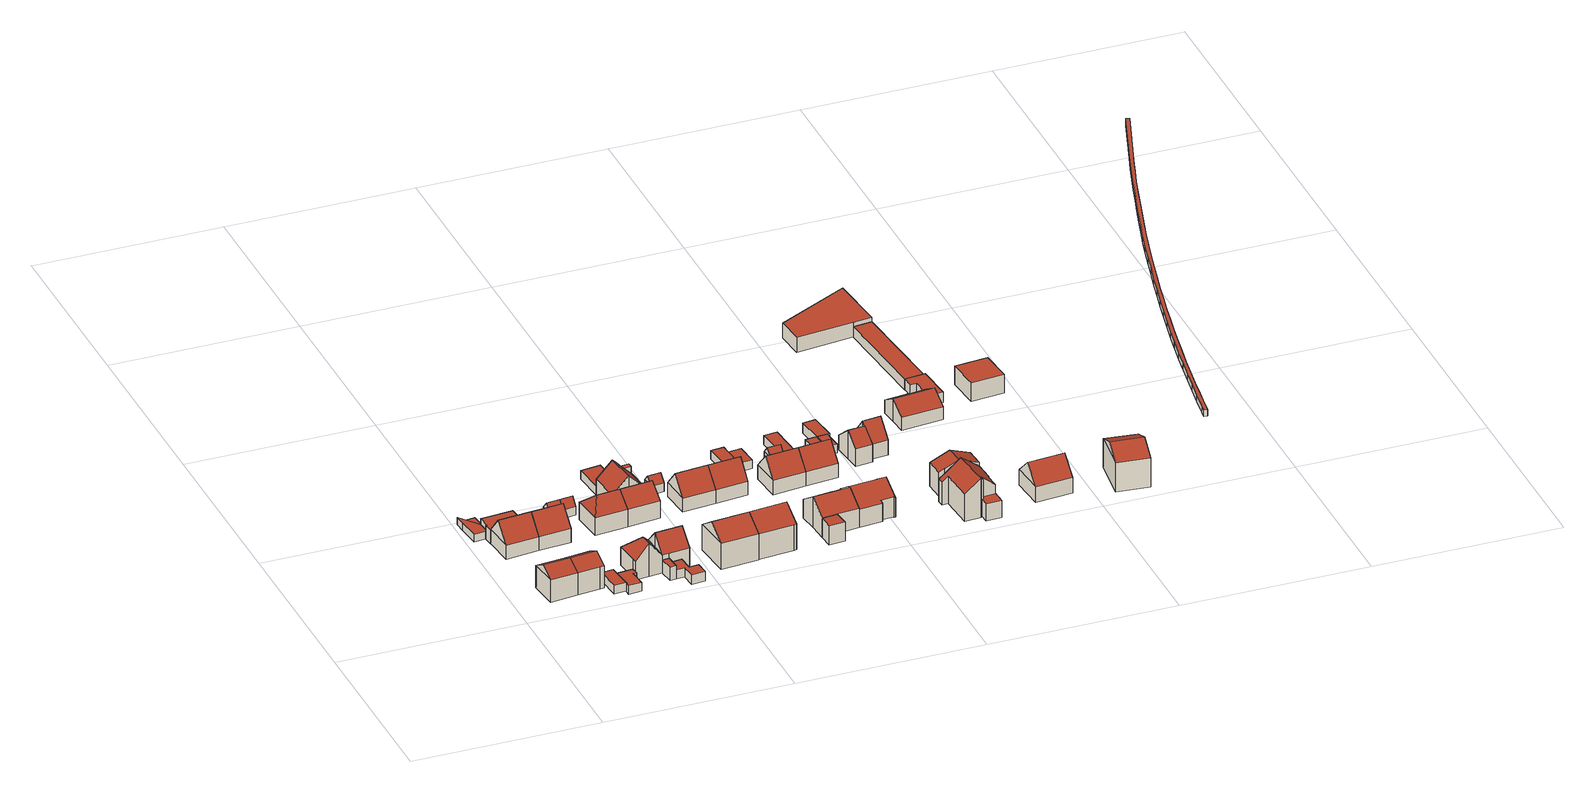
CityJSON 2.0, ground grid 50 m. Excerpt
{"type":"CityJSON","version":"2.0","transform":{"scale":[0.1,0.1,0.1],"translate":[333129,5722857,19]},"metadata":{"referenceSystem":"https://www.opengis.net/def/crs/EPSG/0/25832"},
"CityObjects":{
"building1":{"type":"Building","attributes":{"Geometrietyp2DReferenz":"3000","Gemeindeschluessel":"05170048","function":"31001_1010","roofType":"3100","measuredHeight":8.45},"address":[{"country":"Germany","locality":"Wesel","thoroughfareNumber":"34","thoroughfareName":"Hagelkreuzweg"}],"geometry":[{"type":"Solid","lod":"2","boundaries":[[[[0,1,2,3]],[[4,5,1,0]],[[6,7,5,4]],[[3,2,7,6]],[[0,8,4]],[[6,9,3]],[[3,9,8,0]],[[4,8,9,6]],[[1,5,7,2]]]],"semantics":{"surfaces":[{"type":"WallSurface"},{"type":"RoofSurface"},{"type":"GroundSurface"}],"values":[[0,0,0,0,0,0,1,1,2]]}}]},
"building2":{"type":"Building","attributes":{"Gemeindeschluessel":"05170048","Geometrietyp2DReferenz":"3000","function":"31001_2463"},"address":[{"country":"Germany","locality":"Wesel","thoroughfareNumber":"37","thoroughfareName":"Hagelkreuzweg"}],"children":["building2-1","building2-2"]},
"building2-1":{"type":"BuildingPart","attributes":{"roofType":"1000","measuredHeight":2.13},"parents":["building2"],"geometry":[{"type":"MultiSurface","lod":"2","boundaries":[[[10,11,12,13]],[[14,15,11,10]],[[16,17,15,14]],[[18,19,17,16]],[[20,21,19,18]],[[16,14,10,13,20,18]],[[12,11,15,17,19,21]],[[20,13,22,23]],[[12,21,23,22]]],"semantics":{"surfaces":[{"type":"WallSurface"},{"type":"RoofSurface"},{"type":"GroundSurface"},{"type":"ClosureSurface"}],"values":[0,0,0,0,0,1,2,0,3]}}]},
"building2-2":{"type":"BuildingPart","attributes":{"roofType":"1000","measuredHeight":0.739},"parents":["building2"],"geometry":[{"type":"Solid","lod":"2","boundaries":[[[[24,25,21,23]],[[26,27,25,24]],[[22,12,27,26]],[[26,24,23,22]],[[25,27,12,21]],[[22,23,21,12]]]],"semantics":{"surfaces":[{"type":"WallSurface"},{"type":"RoofSurface"},{"type":"GroundSurface"},{"type":"ClosureSurface"}],"values":[[0,0,0,1,2,3]]}}]},
"building3":{"type":"Building","attributes":{"Gemeindeschluessel":"05170048","Geometrietyp2DReferenz":"3000","function":"31001_1010"},"address":[{"country":"Germany","locality":"Wesel","thoroughfareNumber":"37","thoroughfareName":"Hagelkreuzweg"}],"children":["building3-1","building3-2"]},
"building3-1":{"type":"BuildingPart","attributes":{"roofType":"3100","measuredHeight":8.85},"parents":["building3"],"geometry":[{"type":"MultiSurface","lod":"2","boundaries":[[[28,29,30,31]],[[32,33,29,28]],[[34,35,33,32]],[[31,36,28]],[[32,37,34]],[[34,37,36,31]],[[28,36,37,32]],[[30,29,33,35]],[[34,31,38,39]],[[30,35,39,38]]],"semantics":{"surfaces":[{"type":"WallSurface"},{"type":"RoofSurface"},{"type":"GroundSurface"},{"type":"ClosureSurface"}],"values":[0,0,0,0,0,1,1,2,0,3]}}]},
"building3-2":{"type":"BuildingPart","attributes":{"roofType":"1000","measuredHeight":3.75},"address":[{"country":"Germany","locality":"Wesel","thoroughfareNumber":"37","thoroughfareName":"Hagelkreuzweg"}],"parents":["building3"],"geometry":[{"type":"MultiSurface","lod":"2","boundaries":[[[40,12,11,41]],[[42,27,12,40]],[[43,44,27,42]],[[45,46,44,43]],[[38,47,46,45]],[[48,15,49,39]],[[41,11,15,48]],[[39,38,45,43,42,40,41,48]],[[12,27,44,46,47,49,15,11]],[[30,35,49,47]],[[38,39,35,30]]],"semantics":{"surfaces":[{"type":"WallSurface"},{"type":"RoofSurface"},{"type":"GroundSurface"},{"type":"ClosureSurface"}],"values":[0,0,0,0,0,0,0,1,2,0,3]}}]},
"building4":{"type":"Building","attributes":{"Geometrietyp2DReferenz":"3000","Gemeindeschluessel":"05170048","function":"31001_1010","roofType":"3100","measuredHeight":8.38},"address":[{"country":"Germany","locality":"Wesel","thoroughfareNumber":"36","thoroughfareName":"Hagelkreuzweg"}],"geometry":[{"type":"Solid","lod":"2","boundaries":[[[[8,50,5,4]],[[0,1,50,8]],[[51,52,1,0]],[[53,54,52,51]],[[55,56,54,53]],[[57,58,56,55]],[[4,5,58,57]],[[51,0,8,53]],[[4,57,55,53,8]],[[50,1,52,54,56,58,5]]]],"semantics":{"surfaces":[{"type":"WallSurface"},{"type":"RoofSurface"},{"type":"GroundSurface"}],"values":[[0,0,0,0,0,0,0,1,1,2]]}}]},
"building5":{"type":"Building","attributes":{"Geometrietyp2DReferenz":"3000","Gemeindeschluessel":"05170048","function":"31001_2463","roofType":"1000","measuredHeight":2.44},"address":[{"country":"Germany","locality":"Wesel","thoroughfareNumber":"36","thoroughfareName":"Hagelkreuzweg"}],"geometry":[{"type":"Solid","lod":"2","boundaries":[[[[59,60,61,62]],[[63,64,60,59]],[[65,66,64,63]],[[67,68,66,65]],[[62,61,68,67]],[[65,63,59,62,67]],[[60,64,66,68,61]]]],"semantics":{"surfaces":[{"type":"WallSurface"},{"type":"RoofSurface"},{"type":"GroundSurface"}],"values":[[0,0,0,0,0,1,2]]}}]},
"building6":{"type":"Building","attributes":{"Geometrietyp2DReferenz":"3000","Gemeindeschluessel":"05170048","function":"31001_1010","roofType":"3100","measuredHeight":8.85},"address":[{"country":"Germany","locality":"Wesel","thoroughfareNumber":"39","thoroughfareName":"Hagelkreuzweg"}],"geometry":[{"type":"Solid","lod":"2","boundaries":[[[[31,30,69,36]],[[70,71,30,31]],[[72,73,71,70]],[[74,75,73,72]],[[76,77,75,74]],[[28,29,77,76]],[[36,69,29,28]],[[72,70,31,36,74]],[[28,76,74,36]],[[30,71,73,75,77,29,69]]]],"semantics":{"surfaces":[{"type":"WallSurface"},{"type":"RoofSurface"},{"type":"GroundSurface"}],"values":[[0,0,0,0,0,0,0,1,1,2]]}}]},
"building7":{"type":"Building","attributes":{"Geometrietyp2DReferenz":"3000","Gemeindeschluessel":"05170048","function":"31001_2463","roofType":"1000","measuredHeight":2.51},"address":[{"country":"Germany","locality":"Wesel","thoroughfareNumber":"38","thoroughfareName":"Hagelkreuzweg"}],"geometry":[{"type":"Solid","lod":"2","boundaries":[[[[78,79,80,81]],[[82,83,79,78]],[[84,85,83,82]],[[86,87,85,84]],[[88,89,87,86]],[[62,90,89,88]],[[67,91,90,62]],[[81,80,91,67]],[[62,88,86,84,82,78,81,67]],[[79,83,85,87,89,90,91,80]]]],"semantics":{"surfaces":[{"type":"WallSurface"},{"type":"RoofSurface"},{"type":"GroundSurface"}],"values":[[0,0,0,0,0,0,0,0,1,2]]}}]},
"building8":{"type":"Building","attributes":{"Geometrietyp2DReferenz":"3000","Gemeindeschluessel":"05170048","function":"31001_2723","roofType":"3100","measuredHeight":4.58},"address":[{"country":"Germany","locality":"Wesel","thoroughfareNumber":"39","thoroughfareName":"Hagelkreuzweg"}],"geometry":[{"type":"Solid","lod":"2","boundaries":[[[[92,93,94,95]],[[96,97,93,92]],[[98,99,97,96]],[[95,94,99,98]],[[92,100,96]],[[98,101,95]],[[95,101,100,92]],[[96,100,101,98]],[[93,97,99,94]]]],"semantics":{"surfaces":[{"type":"WallSurface"},{"type":"RoofSurface"},{"type":"GroundSurface"}],"values":[[0,0,0,0,0,0,1,1,2]]}}]},
"building9":{"type":"Building","attributes":{"Geometrietyp2DReferenz":"3000","Gemeindeschluessel":"05170048","function":"31001_1010","roofType":"5000","measuredHeight":9.36},"address":[{"country":"Germany","locality":"Wesel","thoroughfareNumber":"38","thoroughfareName":"Hagelkreuzweg"}],"geometry":[{"type":"Solid","lod":"2","boundaries":[[[[102,103,104,105]],[[106,107,103,102]],[[108,109,107,106]],[[110,111,109,108]],[[112,113,111,110]],[[105,104,113,112]],[[110,108,106,114]],[[106,102,114]],[[102,105,112,110,114]],[[103,107,109,111,113,104]]]],"semantics":{"surfaces":[{"type":"WallSurface"},{"type":"RoofSurface"},{"type":"GroundSurface"}],"values":[[0,0,0,0,0,0,1,1,1,2]]}}]},
"building10":{"type":"Building","attributes":{"Geometrietyp2DReferenz":"3000","Gemeindeschluessel":"05170048","function":"31001_2723","roofType":"3100","measuredHeight":4.46},"address":[{"country":"Germany","locality":"Wesel","thoroughfareNumber":"41","thoroughfareName":"Hagelkreuzweg"}],"geometry":[{"type":"Solid","lod":"2","boundaries":[[[[95,115,116,117]],[[98,118,115,95]],[[119,120,118,98]],[[117,116,120,119]],[[95,101,98]],[[119,121,117]],[[117,121,101,95]],[[98,101,121,119]],[[115,118,120,116]]]],"semantics":{"surfaces":[{"type":"WallSurface"},{"type":"RoofSurface"},{"type":"GroundSurface"}],"values":[[0,0,0,0,0,0,1,1,2]]}}]},
"building11":{"type":"Building","attributes":{"Geometrietyp2DReferenz":"3000","Gemeindeschluessel":"05170048","function":"31001_1010","roofType":"1000","measuredHeight":3.61},"address":[{"country":"Germany","locality":"Wesel","thoroughfareNumber":"40","thoroughfareName":"Hagelkreuzweg"}],"geometry":[{"type":"Solid","lod":"2","boundaries":[[[[122,123,124,125]],[[126,127,123,122]],[[128,109,127,126]],[[125,124,109,128]],[[126,122,125,128]],[[123,127,109,124]]]],"semantics":{"surfaces":[{"type":"WallSurface"},{"type":"RoofSurface"},{"type":"GroundSurface"}],"values":[[0,0,0,0,1,2]]}}]},
"building12":{"type":"Building","attributes":{"Geometrietyp2DReferenz":"3000","Gemeindeschluessel":"05170048","function":"31001_1010","roofType":"5000","measuredHeight":8.44},"address":[{"country":"Germany","locality":"Wesel","thoroughfareNumber":"41","thoroughfareName":"Hagelkreuzweg"}],"geometry":[{"type":"Solid","lod":"2","boundaries":[[[[129,130,131,132]],[[133,134,130,129]],[[135,136,134,133]],[[132,131,136,135]],[[129,137,133]],[[135,138,132]],[[132,138,137,129]],[[133,137,138,135]],[[130,134,136,131]]]],"semantics":{"surfaces":[{"type":"WallSurface"},{"type":"RoofSurface"},{"type":"GroundSurface"}],"values":[[0,0,0,0,1,0,1,1,2]]}}]},
"building13":{"type":"Building","attributes":{"Geometrietyp2DReferenz":"3000","Gemeindeschluessel":"05170048","function":"51009_1610","roofType":"1000","measuredHeight":2.65},"geometry":[{"type":"Solid","lod":"2","boundaries":[[[[139,140,141,142]],[[143,144,140,139]],[[145,146,144,143]],[[147,148,146,145]],[[149,150,148,147]],[[151,152,150,149]],[[153,154,152,151]],[[142,141,154,153]],[[151,149,147,145,143,139,142,153]],[[140,144,146,148,150,152,154,141]]]],"semantics":{"surfaces":[{"type":"WallSurface"},{"type":"RoofSurface"},{"type":"GroundSurface"}],"values":[[0,0,0,0,0,0,0,0,1,2]]}}]},
"building14":{"type":"Building","attributes":{"Geometrietyp2DReferenz":"3000","Gemeindeschluessel":"05170048","function":"31001_1010","roofType":"3100","measuredHeight":9.28},"address":[{"country":"Germany","locality":"Wesel","thoroughfareNumber":"40","thoroughfareName":"Hagelkreuzweg"}],"geometry":[{"type":"Solid","lod":"2","boundaries":[[[[155,156,109,108]],[[106,107,156,155]],[[157,158,107,106]],[[159,160,158,157]],[[161,162,160,159]],[[163,124,162,161]],[[108,109,124,163]],[[157,106,155,159]],[[108,163,161,159,155]],[[156,107,158,160,162,124,109]]]],"semantics":{"surfaces":[{"type":"WallSurface"},{"type":"RoofSurface"},{"type":"GroundSurface"}],"values":[[0,0,0,0,0,0,0,1,1,2]]}}]},
"building15":{"type":"Building","attributes":{"Gemeindeschluessel":"05170048","Geometrietyp2DReferenz":"3000","function":"31001_1010"},"address":[{"country":"Germany","locality":"Wesel","thoroughfareNumber":"43","thoroughfareName":"Hagelkreuzweg"}],"children":["building15-1","building15-2","building15-3"]},
"building15-1":{"type":"BuildingPart","attributes":{"roofType":"3100","measuredHeight":8.43},"parents":["building15"],"geometry":[{"type":"MultiSurface","lod":"2","boundaries":[[[135,136,164,138]],[[165,166,136,135]],[[167,168,169,170]],[[171,172,168,167]],[[132,131,172,171]],[[138,164,131,132]],[[132,171,167,138]],[[170,165,135,138,167]],[[136,166,169,168,172,131,164]],[[173,170,174]],[[165,175,176]],[[176,175,177,178,166]],[[177,173,174,169,178]]],"semantics":{"surfaces":[{"type":"WallSurface"},{"type":"RoofSurface"},{"type":"GroundSurface"},{"type":"ClosureSurface"}],"values":[0,0,0,0,0,0,1,1,2,0,0,3,3]}}]},
"building15-2":{"type":"BuildingPart","attributes":{"roofType":"9999","measuredHeight":6.45},"address":[{"country":"Germany","locality":"Wesel","thoroughfareNumber":"43","thoroughfareName":"Hagelkreuzweg"}],"parents":["building15"],"geometry":[{"type":"MultiSurface","lod":"2","boundaries":[[[179,180,181,182,183]],[[181,184,185,182]],[[180,186,184,181]],[[179,187,186,180]],[[179,188,189]],[[189,188,183,190,187]],[[183,182,185,190]],[[184,186,187,190,185]]],"semantics":{"surfaces":[{"type":"RoofSurface"},{"type":"WallSurface"},{"type":"GroundSurface"}],"values":[0,1,1,1,1,1,1,2]}}]},
"building15-3":{"type":"BuildingPart","attributes":{"roofType":"3100","measuredHeight":8.86},"address":[{"country":"Germany","locality":"Wesel","thoroughfareNumber":"43","thoroughfareName":"Hagelkreuzweg"}],"parents":["building15"],"geometry":[{"type":"MultiSurface","lod":"2","boundaries":[[[191,192,193,176]],[[194,195,192,191]],[[196,197,195,194]],[[198,185,197,196]],[[174,199,187,189]],[[194,191,176,200,196]],[[174,189,201,198,196,200]],[[193,192,195,197,185,190,187,199,202]],[[178,166,193,202]],[[200,175,177]],[[177,175,176,166,178]],[[198,201,183,182]],[[182,183,190,185]],[[201,188,183]],[[183,188,189,187,190]],[[178,202,199,169]],[[200,177,173]],[[174,173,177,178,169]]],"semantics":{"surfaces":[{"type":"WallSurface"},{"type":"RoofSurface"},{"type":"GroundSurface"},{"type":"ClosureSurface"}],"values":[0,0,0,0,0,1,1,2,0,0,3,0,3,0,3,0,0,3]}}]},
"building16":{"type":"Building","attributes":{"Geometrietyp2DReferenz":"3000","Gemeindeschluessel":"05170048","function":"31001_2463","roofType":"1000","measuredHeight":2.39},"address":[{"country":"Germany","locality":"Wesel","thoroughfareNumber":"43","thoroughfareName":"Hagelkreuzweg"}],"geometry":[{"type":"Solid","lod":"2","boundaries":[[[[203,204,205,206]],[[207,208,204,203]],[[209,210,208,207]],[[211,212,210,209]],[[206,205,212,211]],[[209,207,203,206,211]],[[204,208,210,212,205]]]],"semantics":{"surfaces":[{"type":"WallSurface"},{"type":"RoofSurface"},{"type":"GroundSurface"}],"values":[[0,0,0,0,0,1,2]]}}]},
"building17":{"type":"Building","attributes":{"Geometrietyp2DReferenz":"3000","Gemeindeschluessel":"05170048","function":"31001_1010","roofType":"3100","measuredHeight":10.73},"address":[{"country":"Germany","locality":"Wesel","thoroughfareNumber":"42","thoroughfareName":"Hagelkreuzweg"}],"geometry":[{"type":"Solid","lod":"2","boundaries":[[[[213,214,215,216]],[[217,218,214,213]],[[219,220,218,217]],[[216,215,220,219]],[[213,221,217]],[[219,222,216]],[[216,222,221,213]],[[217,221,222,219]],[[214,218,220,215]]]],"semantics":{"surfaces":[{"type":"WallSurface"},{"type":"RoofSurface"},{"type":"GroundSurface"}],"values":[[0,0,0,0,0,0,1,1,2]]}}]},
"building18":{"type":"Building","attributes":{"Geometrietyp2DReferenz":"3000","Gemeindeschluessel":"05170048","function":"31001_2723","roofType":"3100","measuredHeight":4.46},"address":[{"country":"Germany","locality":"Wesel","thoroughfareNumber":"45","thoroughfareName":"Hagelkreuzweg"}],"geometry":[{"type":"Solid","lod":"2","boundaries":[[[[223,224,225,226]],[[227,228,224,223]],[[229,230,228,227]],[[226,225,230,229]],[[223,231,227]],[[229,232,226]],[[226,232,231,223]],[[227,231,232,229]],[[224,228,230,225]]]],"semantics":{"surfaces":[{"type":"WallSurface"},{"type":"RoofSurface"},{"type":"GroundSurface"}],"values":[[0,0,0,0,0,0,1,1,2]]}}]},
"building19":{"type":"Building","attributes":{"Geometrietyp2DReferenz":"3000","Gemeindeschluessel":"05170048","function":"31001_1010","roofType":"3100","measuredHeight":8.72},"address":[{"country":"Germany","locality":"Wesel","thoroughfareNumber":"45","thoroughfareName":"Hagelkreuzweg"}],"geometry":[{"type":"Solid","lod":"2","boundaries":[[[[233,234,235,236]],[[237,238,234,233]],[[239,240,238,237]],[[236,235,240,239]],[[233,241,237]],[[239,242,236]],[[236,242,241,233]],[[237,241,242,239]],[[234,238,240,235]]]],"semantics":{"surfaces":[{"type":"WallSurface"},{"type":"RoofSurface"},{"type":"GroundSurface"}],"values":[[0,0,0,0,0,0,1,1,2]]}}]},
"building20":{"type":"Building","attributes":{"Geometrietyp2DReferenz":"3000","Gemeindeschluessel":"05170048","function":"31001_1010","roofType":"3100","measuredHeight":10.69},"address":[{"country":"Germany","locality":"Wesel","thoroughfareNumber":"44","thoroughfareName":"Hagelkreuzweg"}],"geometry":[{"type":"Solid","lod":"2","boundaries":[[[[222,243,244,216]],[[219,245,243,222]],[[246,247,245,219]],[[248,249,247,246]],[[250,251,249,248]],[[252,253,251,250]],[[216,244,253,252]],[[246,219,222,248]],[[216,252,250,248,222]],[[243,245,247,249,251,253,244]]]],"semantics":{"surfaces":[{"type":"WallSurface"},{"type":"RoofSurface"},{"type":"GroundSurface"}],"values":[[0,0,0,0,0,0,0,1,1,2]]}}]},
"building21":{"type":"Building","attributes":{"Geometrietyp2DReferenz":"3000","Gemeindeschluessel":"05170048","function":"31001_1010","roofType":"3100","measuredHeight":8.63},"address":[{"country":"Germany","locality":"Wesel","thoroughfareNumber":"47","thoroughfareName":"Hagelkreuzweg"}],"geometry":[{"type":"Solid","lod":"2","boundaries":[[[[236,254,255,256]],[[239,257,254,236]],[[258,259,257,239]],[[256,255,259,258]],[[236,242,239]],[[258,260,256]],[[256,260,242,236]],[[239,242,260,258]],[[254,257,259,255]]]],"semantics":{"surfaces":[{"type":"WallSurface"},{"type":"RoofSurface"},{"type":"GroundSurface"}],"values":[[0,0,0,0,0,0,1,1,2]]}}]},
"building22":{"type":"Building","attributes":{"Geometrietyp2DReferenz":"3000","Gemeindeschluessel":"05170048","function":"31001_2463","roofType":"1000","measuredHeight":2.55},"address":[{"country":"Germany","locality":"Wesel","thoroughfareNumber":"47","thoroughfareName":"Hagelkreuzweg"}],"geometry":[{"type":"Solid","lod":"2","boundaries":[[[[261,262,263,264]],[[265,266,262,261]],[[267,268,266,265]],[[269,270,268,267]],[[264,263,270,269]],[[267,265,261,264,269]],[[262,266,268,270,263]]]],"semantics":{"surfaces":[{"type":"WallSurface"},{"type":"RoofSurface"},{"type":"GroundSurface"}],"values":[[0,0,0,0,0,1,2]]}}]},
"building23":{"type":"Building","attributes":{"Gemeindeschluessel":"05170048","Geometrietyp2DReferenz":"3000","function":"31001_1010"},"address":[{"country":"Germany","locality":"Wesel","thoroughfareNumber":"46","thoroughfareName":"Hagelkreuzweg"}],"children":["building23-1","building23-2"]},
"building23-1":{"type":"BuildingPart","attributes":{"roofType":"3100","measuredHeight":8.7},"parents":["building23"],"geometry":[{"type":"Solid","lod":"2","boundaries":[[[[271,272,273,274]],[[275,276,272,271]],[[277,278,279,280]],[[281,282,278,277]],[[283,284,282,281]],[[285,286,284,283]],[[287,288,286,285]],[[289,290,288,287]],[[291,292,290,289]],[[293,294,292,291]],[[295,296,294,293]],[[297,298,296,295]],[[299,300,298,297]],[[274,273,300,299]],[[299,297,295,293,291,289,287,285,283,281,277,274]],[[280,275,271,274,277]],[[272,276,279,278,282,284,286,288,290,292,294,296,298,300,273]],[[280,279,276,275]]]],"semantics":{"surfaces":[{"type":"WallSurface"},{"type":"RoofSurface"},{"type":"GroundSurface"},{"type":"ClosureSurface"}],"values":[[0,0,0,0,0,0,0,0,0,0,0,0,0,0,1,1,2,3]]}}]},
"building23-2":{"type":"BuildingPart","attributes":{"roofType":"1000","measuredHeight":5.36},"parents":["building23"],"geometry":[{"type":"Solid","lod":"2","boundaries":[[[[301,302,276,275]],[[303,304,302,301]],[[280,279,304,303]],[[301,275,280,303]],[[276,302,304,279]],[[275,276,279,280]]]],"semantics":{"surfaces":[{"type":"WallSurface"},{"type":"RoofSurface"},{"type":"GroundSurface"},{"type":"ClosureSurface"}],"values":[[0,0,0,1,2,3]]}}]},
"building24":{"type":"Building","attributes":{"Geometrietyp2DReferenz":"3000","Gemeindeschluessel":"05170048","function":"31001_2463","roofType":"1000","measuredHeight":2.55},"address":[{"country":"Germany","locality":"Wesel","thoroughfareNumber":"49","thoroughfareName":"Hagelkreuzweg"}],"geometry":[{"type":"Solid","lod":"2","boundaries":[[[[305,306,307,308]],[[264,263,306,305]],[[269,270,263,264]],[[308,307,270,269]],[[264,305,308,269]],[[306,263,270,307]]]],"semantics":{"surfaces":[{"type":"WallSurface"},{"type":"RoofSurface"},{"type":"GroundSurface"}],"values":[[0,0,0,0,1,2]]}}]},
"building25":{"type":"Building","attributes":{"Geometrietyp2DReferenz":"3000","Gemeindeschluessel":"05170048","function":"31001_1010","roofType":"3100","measuredHeight":8.76},"address":[{"country":"Germany","locality":"Wesel","thoroughfareNumber":"49","thoroughfareName":"Hagelkreuzweg"}],"geometry":[{"type":"Solid","lod":"2","boundaries":[[[[309,310,311,312]],[[313,314,310,309]],[[315,316,314,313]],[[312,311,316,315]],[[309,317,313]],[[315,318,312]],[[312,318,317,309]],[[313,317,318,315]],[[310,314,316,311]]]],"semantics":{"surfaces":[{"type":"WallSurface"},{"type":"RoofSurface"},{"type":"GroundSurface"}],"values":[[0,0,0,0,0,0,1,1,2]]}}]},
"building26":{"type":"Building","attributes":{"Geometrietyp2DReferenz":"3000","Gemeindeschluessel":"05170048","function":"31001_2723","roofType":"3100","measuredHeight":4.71},"address":[{"country":"Germany","locality":"Wesel","thoroughfareNumber":"49","thoroughfareName":"Hagelkreuzweg"}],"geometry":[{"type":"Solid","lod":"2","boundaries":[[[[319,320,321,322]],[[323,324,320,319]],[[325,326,324,323]],[[322,321,326,325]],[[319,327,323]],[[325,328,322]],[[322,328,327,319]],[[323,327,328,325]],[[320,324,326,321]]]],"semantics":{"surfaces":[{"type":"WallSurface"},{"type":"RoofSurface"},{"type":"GroundSurface"}],"values":[[0,0,0,0,0,0,1,1,2]]}}]},
"building27":{"type":"Building","attributes":{"Geometrietyp2DReferenz":"3000","Gemeindeschluessel":"05170048","function":"31001_1010","roofType":"3100","measuredHeight":8.72},"address":[{"country":"Germany","locality":"Wesel","thoroughfareNumber":"48","thoroughfareName":"Hagelkreuzweg"}],"geometry":[{"type":"Solid","lod":"2","boundaries":[[[[329,330,331,332]],[[333,334,330,329]],[[335,336,334,333]],[[337,338,336,335]],[[339,340,338,337]],[[341,342,340,339]],[[343,344,342,341]],[[345,346,344,343]],[[347,272,346,345]],[[348,349,272,347]],[[350,300,349,348]],[[351,352,300,350]],[[353,354,352,351]],[[355,356,354,353]],[[357,358,356,355]],[[359,360,358,357]],[[361,362,360,359]],[[332,331,362,361]],[[333,329,332,361,359,357,355,353,351,350,348,335]],[[347,345,343,341,339,337,335,348]],[[330,334,336,338,340,342,344,346,272,349,300,352,354,356,358,360,362,331]]]],"semantics":{"surfaces":[{"type":"WallSurface"},{"type":"RoofSurface"},{"type":"GroundSurface"}],"values":[[0,0,0,0,0,0,0,0,0,0,0,0,0,0,0,0,0,0,1,1,2]]}}]},
"building28":{"type":"Building","attributes":{"Geometrietyp2DReferenz":"3000","Gemeindeschluessel":"05170048","function":"31001_1010","roofType":"3100","measuredHeight":8.68},"address":[{"country":"Germany","locality":"Wesel","thoroughfareNumber":"51","thoroughfareName":"Hagelkreuzweg"}],"geometry":[{"type":"Solid","lod":"2","boundaries":[[[[312,363,364,365]],[[315,366,363,312]],[[367,368,366,315]],[[365,364,368,367]],[[312,318,315]],[[367,369,365]],[[365,369,318,312]],[[315,318,369,367]],[[363,366,368,364]]]],"semantics":{"surfaces":[{"type":"WallSurface"},{"type":"RoofSurface"},{"type":"GroundSurface"}],"values":[[0,0,0,0,0,0,1,1,2]]}}]},
"building29":{"type":"Building","attributes":{"Geometrietyp2DReferenz":"3000","Gemeindeschluessel":"05170048","function":"31001_2723","roofType":"1000","measuredHeight":2.61},"address":[{"country":"Germany","locality":"Wesel","thoroughfareNumber":"51","thoroughfareName":"Hagelkreuzweg"}],"geometry":[{"type":"Solid","lod":"2","boundaries":[[[[370,371,372,373]],[[374,375,371,370]],[[376,377,375,374]],[[373,372,377,376]],[[374,370,373,376]],[[371,375,377,372]]]],"semantics":{"surfaces":[{"type":"WallSurface"},{"type":"RoofSurface"},{"type":"GroundSurface"}],"values":[[0,0,0,0,1,2]]}}]},
"building30":{"type":"Building","attributes":{"Geometrietyp2DReferenz":"3000","Gemeindeschluessel":"05170048","function":"31001_2463","roofType":"1000","measuredHeight":2.56},"address":[{"country":"Germany","locality":"Wesel","thoroughfareNumber":"51","thoroughfareName":"Hagelkreuzweg"}],"geometry":[{"type":"Solid","lod":"2","boundaries":[[[[378,379,380,381]],[[382,383,379,378]],[[384,385,383,382]],[[381,380,385,384]],[[382,378,381,384]],[[379,383,385,380]]]],"semantics":{"surfaces":[{"type":"WallSurface"},{"type":"RoofSurface"},{"type":"GroundSurface"}],"values":[[0,0,0,0,1,2]]}}]},
"building31":{"type":"Building","attributes":{"Geometrietyp2DReferenz":"3000","Gemeindeschluessel":"05170048","function":"31001_2463","roofType":"1000","measuredHeight":2.64},"address":[{"country":"Germany","locality":"Wesel","thoroughfareNumber":"53","thoroughfareName":"Hagelkreuzweg"}],"geometry":[{"type":"Solid","lod":"2","boundaries":[[[[386,387,388,389]],[[390,391,387,386]],[[381,380,391,390]],[[384,385,380,381]],[[389,388,385,384]],[[381,390,386,389,384]],[[387,391,380,385,388]]]],"semantics":{"surfaces":[{"type":"WallSurface"},{"type":"RoofSurface"},{"type":"GroundSurface"}],"values":[[0,0,0,0,0,1,2]]}}]},
"building32":{"type":"Building","attributes":{"Geometrietyp2DReferenz":"3000","Gemeindeschluessel":"05170048","function":"31001_2723","roofType":"1000","measuredHeight":2.92},"address":[{"country":"Germany","locality":"Wesel","thoroughfareNumber":"53","thoroughfareName":"Hagelkreuzweg"}],"geometry":[{"type":"Solid","lod":"2","boundaries":[[[[392,393,394,395]],[[396,397,393,392]],[[386,398,397,396]],[[389,399,398,386]],[[384,400,399,389]],[[395,394,400,384]],[[389,386,396,392,395,384]],[[393,397,398,399,400,394]]]],"semantics":{"surfaces":[{"type":"WallSurface"},{"type":"RoofSurface"},{"type":"GroundSurface"}],"values":[[0,0,0,0,0,0,1,2]]}}]},
"building33":{"type":"Building","attributes":{"Gemeindeschluessel":"05170048","Geometrietyp2DReferenz":"3000","function":"31001_1010"},"address":[{"country":"Germany","locality":"Wesel","thoroughfareNumber":"53","thoroughfareName":"Hagelkreuzweg"}],"children":["building33-1","building33-2"]},
"building33-1":{"type":"BuildingPart","attributes":{"roofType":"3100","measuredHeight":8.86},"parents":["building33"],"geometry":[{"type":"MultiSurface","lod":"2","boundaries":[[[401,402,403,404]],[[405,406,402,401]],[[407,408,406,405]],[[409,410,408,407]],[[411,412,410,409]],[[413,414,412,411]],[[413,411,409,415]],[[407,405,401,404,415,409]],[[416,403,402,406,408,410,412,414]],[[415,417,418]],[[418,417,416,419,420]],[[420,419,414,413]],[[415,404,421,417]],[[403,416,417,421]]],"semantics":{"surfaces":[{"type":"WallSurface"},{"type":"RoofSurface"},{"type":"GroundSurface"},{"type":"ClosureSurface"}],"values":[0,0,0,0,0,0,1,1,2,0,3,3,0,3]}}]},
"building33-2":{"type":"BuildingPart","attributes":{"roofType":"3100","measuredHeight":8.04},"parents":["building33"],"geometry":[{"type":"MultiSurface","lod":"2","boundaries":[[[422,423,424,425]],[[426,427,423,422]],[[428,429,427,426]],[[430,431,429,428]],[[432,402,431,430]],[[421,403,402,432]],[[433,434,414,435]],[[425,424,434,433]],[[421,432,430,428,426,422,436]],[[425,433,435,436,422]],[[423,427,429,431,402,403,419,414,434,424]],[[436,420,418]],[[418,420,419,416,417]],[[417,416,403,421]],[[436,435,413,420]],[[414,419,420,413]]],"semantics":{"surfaces":[{"type":"WallSurface"},{"type":"RoofSurface"},{"type":"GroundSurface"},{"type":"ClosureSurface"}],"values":[0,0,0,0,0,0,0,0,1,1,2,0,3,3,0,3]}}]},
"building34":{"type":"Building","attributes":{"Geometrietyp2DReferenz":"3000","Gemeindeschluessel":"05170048","function":"31001_1010","roofType":"3100","measuredHeight":11.02},"address":[{"country":"Germany","locality":"Wesel","thoroughfareNumber":"50a","thoroughfareName":"Hagelkreuzweg"}],"geometry":[{"type":"Solid","lod":"2","boundaries":[[[[437,438,439,440]],[[441,442,438,437]],[[443,444,442,441]],[[445,446,444,443]],[[447,448,446,445]],[[449,450,448,447]],[[451,452,450,449]],[[453,454,452,451]],[[455,456,454,453]],[[457,458,456,455]],[[459,460,458,457]],[[461,462,460,459]],[[463,464,462,461]],[[465,466,464,463]],[[467,468,466,465]],[[469,470,468,467]],[[440,439,470,469]],[[453,451,449,447,445,443,441,455]],[[437,440,469,467,465,463,461,459,457,455,441]],[[438,442,444,446,448,450,452,454,456,458,460,462,464,466,468,470,439]]]],"semantics":{"surfaces":[{"type":"WallSurface"},{"type":"RoofSurface"},{"type":"GroundSurface"}],"values":[[0,0,0,0,0,0,0,0,0,0,0,0,0,0,0,0,0,1,1,2]]}}]},
"building35":{"type":"Building","attributes":{"Geometrietyp2DReferenz":"3000","Gemeindeschluessel":"05170048","function":"31001_1010","roofType":"1000","measuredHeight":4.82},"address":[{"country":"Germany","locality":"Wesel","thoroughfareNumber":"50a","thoroughfareName":"Hagelkreuzweg"}],"geometry":[{"type":"Solid","lod":"2","boundaries":[[[[471,472,473,474]],[[475,476,472,471]],[[477,478,476,475]],[[479,480,478,477]],[[481,482,480,479]],[[474,473,482,481]],[[479,477,475,471,474,481]],[[472,476,478,480,482,473]]]],"semantics":{"surfaces":[{"type":"WallSurface"},{"type":"RoofSurface"},{"type":"GroundSurface"}],"values":[[0,0,0,0,0,0,1,2]]}}]},
"building36":{"type":"Building","attributes":{"Geometrietyp2DReferenz":"3000","Gemeindeschluessel":"05170048","function":"31001_1010","roofType":"3100","measuredHeight":8.76},"address":[{"country":"Germany","locality":"Wesel","thoroughfareNumber":"50","thoroughfareName":"Hagelkreuzweg"}],"geometry":[{"type":"Solid","lod":"2","boundaries":[[[[483,484,485,486]],[[487,488,484,483]],[[489,490,488,487]],[[491,492,490,489]],[[493,494,492,491]],[[495,496,494,493]],[[497,498,496,495]],[[499,500,498,497]],[[501,502,500,499]],[[486,485,502,501]],[[486,501,499,497,495,483]],[[493,491,489,487,483,495]],[[484,488,490,492,494,496,498,500,502,485]]]],"semantics":{"surfaces":[{"type":"WallSurface"},{"type":"RoofSurface"},{"type":"GroundSurface"}],"values":[[0,0,0,0,0,0,0,0,0,0,1,1,2]]}}]},
"building37":{"type":"Building","attributes":{"Geometrietyp2DReferenz":"3000","Gemeindeschluessel":"05170048","function":"31001_1010","roofType":"3100","measuredHeight":6.33},"address":[{"country":"Germany","locality":"Wesel","thoroughfareNumber":"55","thoroughfareName":"Hagelkreuzweg"}],"geometry":[{"type":"Solid","lod":"2","boundaries":[[[[503,504,505,506]],[[507,508,504,503]],[[509,510,508,507]],[[511,512,510,509]],[[513,514,512,511]],[[515,516,514,513]],[[517,518,516,515]],[[519,520,518,517]],[[521,522,520,519]],[[506,505,522,521]],[[503,506,521,519,517,515,513,507]],[[511,509,507,513]],[[504,508,510,512,514,516,518,520,522,505]]]],"semantics":{"surfaces":[{"type":"WallSurface"},{"type":"RoofSurface"},{"type":"GroundSurface"}],"values":[[0,0,0,0,0,0,0,0,0,0,1,1,2]]}}]},
"building38":{"type":"Building","attributes":{"Geometrietyp2DReferenz":"3000","Gemeindeschluessel":"05170048","function":"31001_1010","roofType":"3100","measuredHeight":8.84},"address":[{"country":"Germany","locality":"Wesel","thoroughfareNumber":"52","thoroughfareName":"Hagelkreuzweg"}],"geometry":[{"type":"Solid","lod":"2","boundaries":[[[[523,524,525,526]],[[527,528,524,523]],[[529,530,528,527]],[[526,525,530,529]],[[523,531,527]],[[529,532,526]],[[526,532,531,523]],[[527,531,532,529]],[[524,528,530,525]]]],"semantics":{"surfaces":[{"type":"WallSurface"},{"type":"RoofSurface"},{"type":"GroundSurface"}],"values":[[0,0,0,0,0,0,1,1,2]]}}]},
"building39":{"type":"Building","attributes":{"Gemeindeschluessel":"05170048","Geometrietyp2DReferenz":"3000","function":"31001_2100"},"address":[{"country":"Germany","locality":"Wesel","thoroughfareNumber":"55","thoroughfareName":"Hagelkreuzweg"}],"children":["building39-1","building39-2"]},
"building39-1":{"type":"BuildingPart","attributes":{"roofType":"1000","measuredHeight":4.2},"parents":["building39"],"geometry":[{"type":"MultiSurface","lod":"2","boundaries":[[[533,534,535,536]],[[537,538,534,533]],[[539,540,538,537]],[[536,535,541,542]],[[539,537,533,536,542]],[[534,538,540,541,535]],[[539,542,543,544]],[[541,540,544,543]]],"semantics":{"surfaces":[{"type":"WallSurface"},{"type":"RoofSurface"},{"type":"GroundSurface"},{"type":"ClosureSurface"}],"values":[0,0,0,0,1,2,0,3]}}]},
"building39-2":{"type":"BuildingPart","attributes":{"roofType":"1000","measuredHeight":2.94},"parents":["building39"],"geometry":[{"type":"Solid","lod":"2","boundaries":[[[[545,546,547,548]],[[549,550,546,545]],[[543,541,550,549]],[[551,552,540,544]],[[548,547,552,551]],[[544,543,549,545,548,551]],[[546,550,541,540,552,547]],[[543,544,540,541]]]],"semantics":{"surfaces":[{"type":"WallSurface"},{"type":"RoofSurface"},{"type":"GroundSurface"},{"type":"ClosureSurface"}],"values":[[0,0,0,0,0,1,2,3]]}}]},
"building40":{"type":"Building","attributes":{"Geometrietyp2DReferenz":"3000","Gemeindeschluessel":"05170048","function":"31001_2100","roofType":"1000","measuredHeight":2.92},"address":[{"country":"Germany","locality":"Wesel","thoroughfareNumber":"55","thoroughfareName":"Hagelkreuzweg"}],"geometry":[{"type":"Solid","lod":"2","boundaries":[[[[553,554,555,556]],[[557,558,554,553]],[[559,560,558,557]],[[561,562,560,559]],[[563,564,562,561]],[[565,566,564,563]],[[567,568,566,565]],[[556,555,568,567]],[[565,563,561,559,557,553,556,567]],[[554,558,560,562,564,566,568,555]]]],"semantics":{"surfaces":[{"type":"WallSurface"},{"type":"RoofSurface"},{"type":"GroundSurface"}],"values":[[0,0,0,0,0,0,0,0,1,2]]}}]},
"building41":{"type":"Building","attributes":{"Geometrietyp2DReferenz":"3000","Gemeindeschluessel":"05170048","function":"31001_2600","roofType":"1000","measuredHeight":5.33},"geometry":[{"type":"Solid","lod":"2","boundaries":[[[[569,570,571,572]],[[573,574,570,569]],[[575,576,574,573]],[[572,571,576,575]],[[573,569,572,575]],[[570,574,576,571]]]],"semantics":{"surfaces":[{"type":"WallSurface"},{"type":"RoofSurface"},{"type":"GroundSurface"}],"values":[[0,0,0,0,1,2]]}}]},
"building42":{"type":"Building","attributes":{"Geometrietyp2DReferenz":"3000","Gemeindeschluessel":"05170048","function":"31001_1010","roofType":"3100","measuredHeight":10.74},"address":[{"country":"Germany","locality":"Wesel","thoroughfareNumber":"54","thoroughfareName":"Hagelkreuzweg"}],"geometry":[{"type":"Solid","lod":"2","boundaries":[[[[577,578,579,580]],[[581,582,578,577]],[[583,584,582,581]],[[580,579,584,583]],[[577,585,581]],[[583,586,580]],[[580,586,585,577]],[[581,585,586,583]],[[578,582,584,579]]]],"semantics":{"surfaces":[{"type":"WallSurface"},{"type":"RoofSurface"},{"type":"GroundSurface"}],"values":[[0,0,0,0,0,0,1,1,2]]}}]},
"building43":{"type":"Building","attributes":{"Geometrietyp2DReferenz":"3000","Gemeindeschluessel":"05170048","function":"51009_1700","roofType":"1000","measuredHeight":1.89},"geometry":[{"type":"Solid","lod":"2","boundaries":[[[[587,588,589,590]],[[591,592,588,587]],[[593,594,592,591]],[[595,596,594,593]],[[597,598,596,595]],[[599,600,598,597]],[[601,602,600,599]],[[603,604,602,601]],[[605,606,604,603]],[[607,608,606,605]],[[609,610,608,607]],[[611,612,610,609]],[[613,614,612,611]],[[615,616,614,613]],[[617,618,616,615]],[[619,620,618,617]],[[621,622,620,619]],[[623,624,622,621]],[[625,626,624,623]],[[627,628,626,625]],[[629,630,628,627]],[[631,632,630,629]],[[633,634,632,631]],[[635,636,634,633]],[[637,638,636,635]],[[639,640,638,637]],[[641,642,640,639]],[[643,644,642,641]],[[645,646,644,643]],[[647,648,646,645]],[[649,650,648,647]],[[651,652,650,649]],[[653,654,652,651]],[[655,656,654,653]],[[657,658,656,655]],[[659,660,658,657]],[[661,662,660,659]],[[663,664,662,661]],[[665,666,664,663]],[[667,668,666,665]],[[669,670,668,667]],[[671,672,670,669]],[[673,674,672,671]],[[675,676,674,673]],[[677,678,676,675]],[[679,680,678,677]],[[681,682,680,679]],[[683,684,682,681]],[[685,686,684,683]],[[687,688,686,685]],[[689,690,688,687]],[[691,692,690,689]],[[693,694,692,691]],[[695,696,694,693]],[[697,698,696,695]],[[590,589,698,697]],[[695,693,691,689,687,685,683,681,679,677,675,673,671,669,667,665,663,661,659,657,655,653,651,649,647,645,643,641,639,637,635,633,631,629,627,625,623,621,619,617,615,613,611,609,607,605,603,601,599,597,595,593,591,587,590,697]],[[588,592,594,596,598,600,602,604,606,608,610,612,614,616,618,620,622,624,626,628,630,632,634,636,638,640,642,644,646,648,650,652,654,656,658,660,662,664,666,668,670,672,674,676,678,680,682,684,686,688,690,692,694,696,698,589]]]],"semantics":{"surfaces":[{"type":"WallSurface"},{"type":"RoofSurface"},{"type":"GroundSurface"}],"values":[[0,0,0,0,0,0,0,0,0,0,0,0,0,0,0,0,0,0,0,0,0,0,0,0,0,0,0,0,0,0,0,0,0,0,0,0,0,0,0,0,0,0,0,0,0,0,0,0,0,0,0,0,0,0,0,0,1,2]]}}]}
},
"vertices":[
[147,134,82],[147,134,19],[74,127,19],[74,127,82],[155,57,82],[155,57,19],[82,50,82],[82,50,19],[151,96,103],[78,89,103],
[49,385,39],[49,385,18],[46,420,18],[46,420,39],[45,385,39],[45,385,18],[14,382,39],[14,382,18],[9,444,39],[9,444,18],[6,473,39],[6,473,18],[46,420,25],[6,473,25],
[53,478,25],[53,478,18],[58,421,25],[58,421,18],
[144,286,58],[144,286,19],[136,368,19],[136,368,58],[56,277,58],[56,277,19],[48,360,58],[48,360,19],[140,327,107],[52,319,107],[136,368,56],[48,360,56],
[46,420,56],[49,385,56],[58,421,56],[132,427,56],[132,427,18],[137,369,56],[137,369,18],[136,368,18],[45,385,56],[48,360,18],
[151,96,19],[219,141,82],[219,141,19],[223,103,103],[223,103,19],[227,64,82],[227,64,19],[216,63,82],[216,63,19],
[240,31,42],[240,31,18],[272,34,18],[272,34,42],[234,100,42],[234,100,18],[265,103,42],[265,103,18],[267,83,42],[267,83,18],
[140,327,19],[137,369,58],[137,369,19],[223,377,58],[223,377,19],[227,335,107],[227,335,19],[231,294,58],[231,294,19],
[312,72,42],[312,72,17],[310,87,17],[310,87,42],[312,67,42],[312,67,17],[303,66,42],[303,66,17],[307,21,42],[307,21,17],[273,18,42],[273,18,17],[272,34,17],[267,83,17],
[218,401,43],[218,401,18],[253,404,18],[253,404,43],[215,436,43],[215,436,18],[250,439,43],[250,439,18],[217,418,64],[252,422,64],
[304,150,70],[304,150,19],[310,87,19],[310,87,70],[377,156,70],[377,156,19],[384,79,70],[384,79,19],[348,75,112],[348,75,19],[312,72,70],[312,72,19],[345,109,112],
[253,404,19],[288,408,19],[288,408,43],[250,439,19],[285,442,43],[285,442,19],[287,425,64],
[405,41,56],[405,41,19],[402,80,19],[402,80,56],[388,39,56],[388,39,19],[384,79,56],
[296,300,70],[296,300,21],[384,308,21],[384,308,70],[288,383,70],[288,383,21],[376,391,70],[376,391,21],[318,344,105],[380,350,105],
[439,43,44],[439,43,18],[436,83,18],[436,83,44],[465,45,44],[465,45,18],[468,8,44],[468,8,18],[431,5,44],[431,5,18],[428,43,44],[428,43,18],[405,41,44],[405,41,18],[402,80,44],[402,80,18],
[381,118,112],[381,118,19],[449,163,70],[449,163,19],[453,124,112],[453,124,19],[457,85,70],[457,85,19],[402,80,70],
[380,350,21],[377,391,70],[377,391,21],[468,358,105],[468,358,21],[464,400,21],[464,400,70],[472,317,70],[472,317,21],[459,399,70],[464,400,65],[382,392,70],[377,391,65],[421,395,70],[421,395,21],
[457,471,84],[456,484,84],[424,481,84],[423,481,84],[425,467,84],[424,481,19],[423,481,19],[456,484,19],[457,471,19],[438,468,84],[457,471,65],[425,467,19],
[369,476,65],[369,476,19],[377,391,19],[370,476,66],[370,476,19],[412,480,108],[412,480,19],[423,481,97],[464,400,19],[421,395,108],[425,467,97],[421,395,19],
[416,569,42],[416,569,18],[362,563,18],[362,563,42],[424,481,42],[424,481,18],[423,481,42],[423,481,18],[370,476,42],[370,476,18],
[531,63,78],[531,63,5],[632,72,5],[632,72,78],[521,165,78],[521,165,5],[623,175,78],[623,175,5],[526,114,113],[627,123,113],
[524,466,45],[524,466,20],[489,462,20],[489,462,45],[527,431,45],[527,431,20],[492,427,45],[492,427,20],[525,448,65],[490,445,65],
[533,323,60],[533,323,21],[622,331,21],[622,331,60],[526,405,60],[526,405,21],[614,414,60],[614,414,21],[530,364,108],[618,372,108],
[627,123,6],[632,72,6],[623,175,6],[725,185,78],[725,185,6],[729,133,113],[729,133,6],[734,82,78],[734,82,6],[728,81,78],[728,81,6],
[622,331,22],[709,339,22],[709,339,60],[614,414,22],[702,422,60],[702,422,22],[706,380,108],
[696,446,45],[696,446,20],[731,450,20],[731,450,45],[688,531,45],[688,531,20],[723,534,45],[723,534,20],[725,509,45],[725,509,20],
[903,97,76],[903,97,22],[899,147,22],[899,147,109],[844,92,76],[844,92,22],[799,138,109],[799,138,22],[803,88,22],[803,88,76],[794,190,74],[794,190,22],[797,190,74],[797,190,22],[797,188,76],[797,188,22],[871,195,76],[871,195,22],[871,197,74],[871,197,22],[873,197,74],[873,197,22],[873,195,76],[873,195,22],[893,197,76],[893,197,22],[893,199,74],[893,199,22],[894,199,74],[894,199,22],
[849,51,76],[849,51,22],[806,47,76],[806,47,22],
[765,453,45],[765,453,20],[760,513,20],[760,513,45],
[766,315,63],[766,315,23],[854,324,23],[854,324,63],[758,398,63],[758,398,23],[846,407,63],[846,407,23],[762,357,110],[850,365,110],
[808,440,48],[808,440,21],[843,443,21],[843,443,48],[805,474,48],[805,474,21],[840,476,48],[840,476,21],[806,457,68],[842,460,68],
[991,208,77],[991,208,22],[992,206,22],[992,206,78],[994,209,77],[994,209,22],[998,160,109],[998,160,22],[1003,111,76],[1003,111,22],[1000,111,77],[1000,111,22],[1000,114,78],[1000,114,22],[965,111,78],[965,111,22],[966,103,73],[966,103,22],[903,97,73],[899,151,109],[899,151,22],[894,199,77],[895,200,77],[895,200,22],[896,197,78],[896,197,22],[916,199,78],[916,199,22],[915,201,77],[915,201,22],[918,202,77],[918,202,22],[918,199,78],[918,199,22],
[854,324,24],[941,332,24],[941,332,63],[846,407,24],[934,416,63],[934,416,24],[938,374,110],
[878,446,45],[878,446,19],[869,553,19],[869,553,45],[843,443,45],[843,443,19],[833,550,45],[833,550,19],
[923,436,48],[923,436,22],[953,439,22],[953,439,48],[918,490,48],[918,490,22],[948,492,48],[948,492,22],
[977,494,48],[977,494,22],[977,495,22],[977,495,48],[982,442,48],[982,442,22],
[975,568,48],[975,568,19],[941,565,19],[941,565,48],[983,494,48],[983,494,19],[977,494,19],[977,495,19],[948,492,19],
[1035,448,78],[1035,448,24],[1036,448,24],[1036,448,78],[1034,458,66],[1034,458,24],[1084,463,66],[1084,463,24],[1088,424,113],[1088,424,24],[1092,386,66],[1092,386,24],[1044,381,66],[1044,381,24],[1039,420,113],[1039,420,24],[1039,420,96],[1040,411,102],[1040,409,24],[1040,409,99],[1036,448,73],
[996,404,105],[996,404,24],[1000,365,24],[1000,365,73],[991,454,65],[991,454,24],[995,454,65],[995,454,24],[996,444,73],[996,444,24],[1035,448,73],[1045,369,73],[1045,369,24],[1044,381,83],[1040,409,105],
[1207,59,115],[1207,59,6],[1211,59,6],[1211,59,112],[1205,58,116],[1205,58,6],[1161,55,82],[1161,55,6],[1155,148,83],[1155,148,6],[1139,146,70],[1139,146,6],[1137,165,70],[1137,165,6],[1153,166,82],[1153,166,6],[1153,165,82],[1153,165,6],[1196,169,116],[1196,169,6],[1222,171,96],[1222,171,6],[1222,170,96],[1222,170,6],[1245,172,79],[1245,172,6],[1248,117,80],[1248,117,6],[1244,116,82],[1244,116,6],[1248,73,82],[1248,73,6],[1210,70,112],[1210,70,6],
[1210,70,57],[1210,70,9],[1211,59,9],[1211,59,57],[1248,73,57],[1248,73,9],[1250,36,57],[1250,36,9],[1208,33,57],[1208,33,9],[1207,59,57],[1207,59,9],
[1187,220,110],[1187,220,22],[1133,216,22],[1133,216,89],[1242,224,89],[1242,224,22],[1245,172,89],[1245,172,22],[1222,170,98],[1222,170,22],[1222,171,98],[1222,171,22],[1191,168,110],[1191,168,22],[1153,165,95],[1153,165,22],[1153,166,95],[1153,166,22],[1137,165,89],[1137,165,22],
[1274,569,69],[1274,569,20],[1273,592,20],[1273,592,55],[1276,544,84],[1276,544,20],[1280,498,56],[1280,498,20],[1168,487,56],[1168,487,20],[1164,533,84],[1164,533,20],[1160,579,56],[1160,579,20],[1225,586,56],[1225,586,20],[1225,587,55],[1225,587,20],[1268,592,55],[1268,592,20],
[1345,52,65],[1345,52,21],[1444,61,21],[1444,61,65],[1337,143,65],[1337,143,21],[1437,151,65],[1437,151,21],[1341,97,110],[1441,106,110],
[1060,1001,59],[1060,1001,17],[1067,926,17],[1067,926,59],[1256,1102,59],[1256,1102,17],[1271,947,59],[1271,947,17],[1221,942,17],[1221,942,59],[1221,942,47],[1271,947,47],
[1301,670,47],[1301,670,17],[1300,672,17],[1300,672,47],[1245,665,47],[1245,665,17],[1297,672,47],[1297,672,17],
[1309,573,49],[1309,573,19],[1301,670,19],[1301,670,49],[1274,569,49],[1274,569,19],[1273,592,49],[1273,592,19],[1268,592,49],[1268,592,19],[1264,634,49],[1264,634,19],[1247,633,49],[1247,633,19],[1245,665,49],[1245,665,19],
[1465,565,69],[1465,565,16],[1457,654,16],[1457,654,69],[1376,557,69],[1376,557,16],[1368,646,69],[1368,646,16],
[1541,23,106],[1541,23,24],[1628,12,24],[1628,12,106],[1555,140,106],[1555,140,24],[1642,129,106],[1642,129,24],[1548,81,131],[1635,71,131],
[1865,309,66],[1865,309,47],[1858,259,47],[1858,259,66],[1873,360,66],[1873,360,47],[1881,409,66],[1881,409,47],[1889,460,66],[1889,460,47],[1890,465,66],[1890,465,47],[1897,509,66],[1897,509,47],[1906,559,66],[1906,559,47],[1907,564,66],[1907,564,47],[1915,608,66],[1915,608,47],[1925,657,66],[1925,657,47],[1936,706,66],[1936,706,47],[1946,755,66],[1946,755,47],[1957,804,66],[1957,804,47],[1968,854,66],[1968,854,47],[1980,903,66],[1980,903,47],[1992,952,66],[1992,952,47],[2004,1001,66],[2004,1001,47],[2017,1050,66],[2017,1050,47],[2030,1099,66],[2030,1099,47],[2044,1146,66],[2044,1146,47],[2058,1194,66],[2058,1194,47],[2072,1242,66],[2072,1242,47],[2086,1289,66],[2086,1289,47],[2101,1337,66],[2101,1337,47],[2116,1385,66],[2116,1385,47],[2132,1432,66],[2132,1432,47],[2181,1579,66],[2181,1579,47],[2190,1576,66],[2190,1576,47],[2143,1436,66],[2143,1436,47],[2126,1388,66],[2126,1388,47],[2111,1340,66],[2111,1340,47],[2096,1293,66],[2096,1293,47],[2081,1245,66],[2081,1245,47],[2068,1197,66],[2068,1197,47],[2054,1149,66],[2054,1149,47],[2040,1101,66],[2040,1101,47],[2027,1053,66],[2027,1053,47],[2014,1004,66],[2014,1004,47],[2002,956,66],[2002,956,47],[1990,906,66],[1990,906,47],[1978,858,66],[1978,858,47],[1966,807,66],[1966,807,47],[1956,758,66],[1956,758,47],[1945,710,66],[1945,710,47],[1935,660,66],[1935,660,47],[1925,611,66],[1925,611,47],[1916,562,66],[1916,562,47],[1907,513,66],[1907,513,47],[1898,463,66],[1898,463,47],[1890,413,66],[1890,413,47],[1882,363,66],[1882,363,47],[1875,313,66],[1875,313,47],[1868,263,66],[1868,263,47],[1864,236,66],[1864,236,47],[1855,238,66],[1855,238,47]
]}
